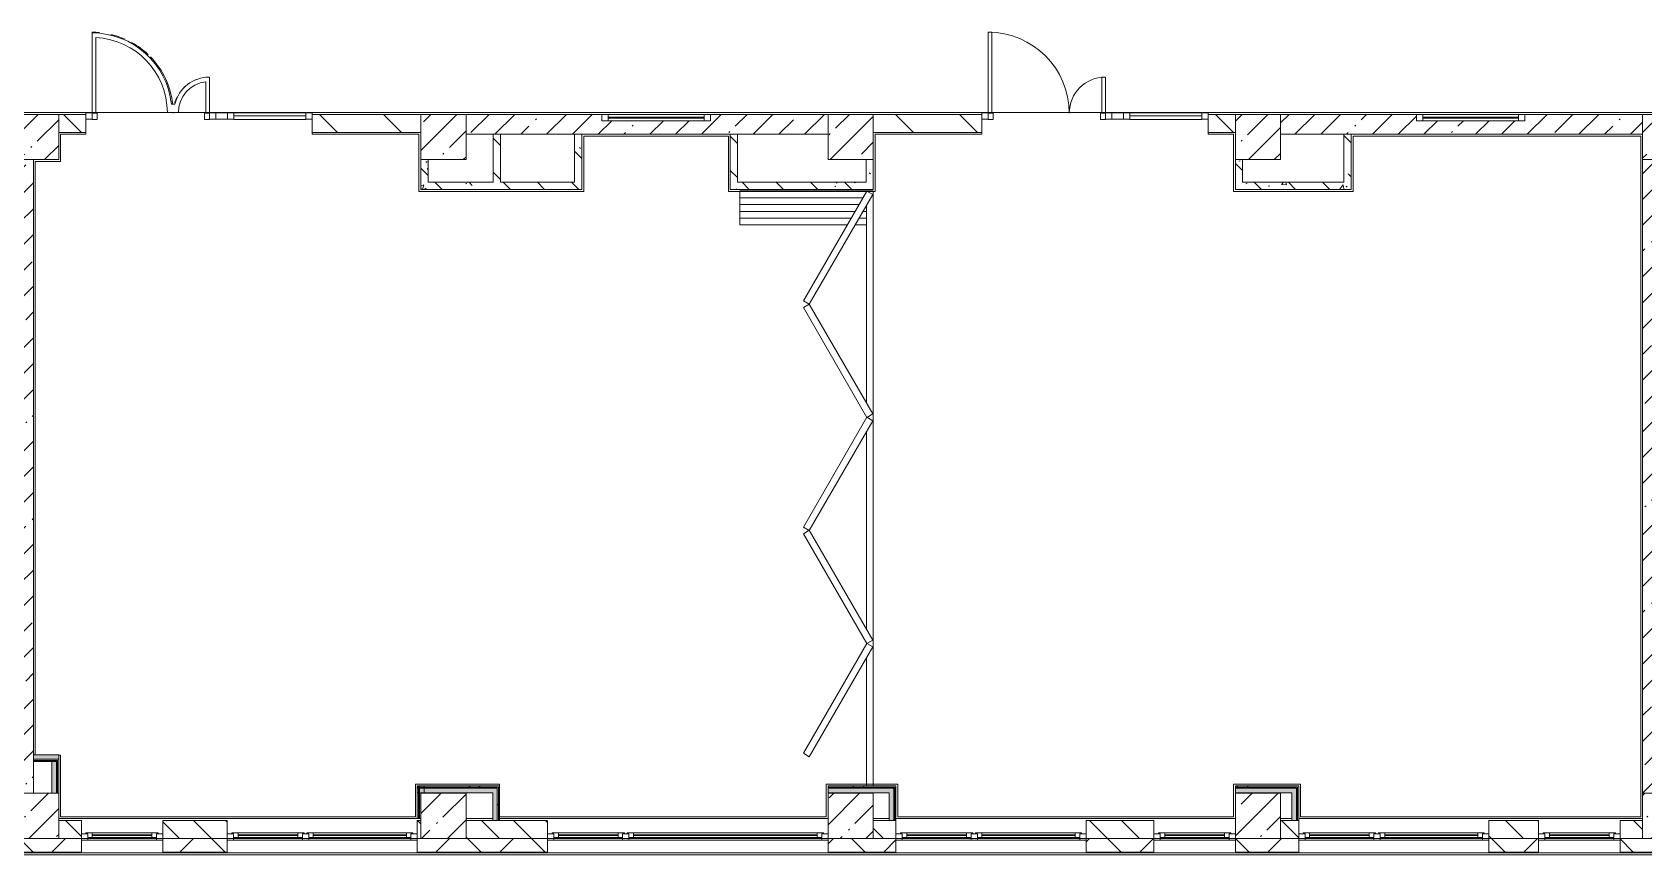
# Model space of a CAD drawing. Header units: millimetres. Extents: x -4196 to 190310, y -8553 to 29000.
# Drawn here: x 106963 to 124769, y -280 to 8808 of the extents above; entities that cross this region are included whole.
import ezdxf

# ---------------------------------------------------------------- set-up
doc = ezdxf.new("R2010")
doc.units = ezdxf.units.MM
for name, color, linetype, lineweight, true_color in [('A-DETL-GENF-9', 7, 'Continuous', 5, 0xaaaaaa), ('A-DOOR-1', 7, 'Continuous', 5, 0xaaaaaa), ('A-DOOR-FRAM-2', 7, 'Continuous', 5, 0xaaaaaa), ('A-FLOR-1', 7, 'Continuous', 5, 0xaaaaaa), ('A-WALL-6', 7, 'Continuous', 5, 0x737373), ('I-WALL-1', 7, 'Continuous', 5, 0xe7e7e7), ('I-WALL-2', 7, 'Continuous', 9, 0xe7e7e7), ('I-WALL-5', 7, 'Continuous', 5, 0x787878)]:
    doc.layers.add(name, color=color, linetype=linetype, lineweight=lineweight, true_color=true_color)
for name, color, linetype, lineweight in [('A-GLAZ-1', 7, 'Continuous', 5), ('A-GLAZ-CURT-2', 7, 'Continuous', 5), ('A-GLAZ-CWMG-2', 7, 'Continuous', 5), ('A-WALL', 7, 'Continuous', 9), ('A-WALL-4', 7, 'Continuous', 5), ('I-WALL-3', 7, 'Continuous', 5), ('S-COLS-2', 7, 'Continuous', 5)]:
    doc.layers.add(name, color=color, linetype=linetype, lineweight=lineweight)
pattern_1 = [(45, (59346.5, 0), (-285.1231, 285.1231), []), (45, (59631.6, 0), (-285.1231, 285.1231), [504.031, -100.806, 16.764, -84.042])]
pattern_2 = [(135, (59346.5, 0), (-353.5534, -353.5534), [])]
pattern_3 = [(135, (59346.5, 0), (-377.1708, -377.1708), [533.4, -88.9, 17.78, -88.9]), (135, (59346.5, 376.94), (-377.1708, -377.1708), []), (50, (59346.5, 0), (637.6445, -55.7866), [66.675, -733.425]), (355, (59346.5, 0), (-123.3494, 668.699), [53.34, -586.74]), (100.451, (59399.6, -4.65), (514.299, 612.908), [56.665, -623.315]), (46.184, (59346.5, 177.8), (948.776, -147.15), [100.012, -1100.137]), (96.636, (59425.6, 165.5), (830.909, 865.997), [84.998, -934.973]), (351.184, (59346.5, 177.8), (830.918, 865.988), [80.01, -880.11]), (21, (59435.4, 133.35), (530.6506, -357.9283), [66.675, -733.425]), (326, (59435.4, 133.35), (216.308, 644.6585), [53.34, -586.74]), (71.451, (59479.6, 103.5), (746.9596, 286.7243), [56.665, -623.315]), (37.5, (59346.5, 0), (10.8105, 295.9426), [16.764, -562.864, 16.764, -578.866, -588.962]), (37.5, (59346.5, 0), (10.8105, 295.9426), [-1175.258, 16.764, -572.198]), (7.5, (59346.5, 0), (233.8692, 350.6318), [16.764, -322.834, 16.764, -549.529, -224.472]), (7.5, (59346.5, 0), (233.8692, 350.6318), [-905.891, 16.764, -207.708]), (327.5, (59148.24, 0), (474.5678, -20.0513), [16.764, -205.486, 16.764, -676.656, -920.115]), (327.5, (59148.24, 0), (474.5678, -20.0513), [-915.67, 16.764, -903.351]), (317.5, (59059.34, 0), (518.4522, 88.9934), [16.764, -272.161, 16.764, -443.738, -653.415]), (317.5, (59059.34, 0), (518.4522, 88.9934), [-749.427, 16.764, -636.651])]
pattern_4 = [(45, (59346.5, 0), (-530.33, 530.33), []), (135, (59346.5, 0), (-530.33, -530.33), [])]

# ---------------------------------------------------------------- blocks, each defined once
blk = doc.blocks.new('BSC_Колонна _Прямоугольная - 500х500-V68-1_6_1_птичка')
at = {"layer": 'S-COLS-2'}
h = blk.add_hatch(dxfattribs=at)
h.set_pattern_fill('FP_101', color=256, style=0, pattern_type=2)
h.set_pattern_definition([(45, (-47660, -7650), (-285.123, 285.123), []), (45, (-47374.88, -7650), (-285.123, 285.123), [504.031, -100.806, 16.764, -84.042])])
h.paths.add_polyline_path([(-250, -250), (250, -250), (250, 250), (-250, 250), (-250, -105)])
for p, q in [((250, 250), (-250, 250)), ((-250, 250), (-250, -250)), ((250, -250), (250, 250)), ((-250, -250), (250, -250))]:
    blk.add_line(p, q, dxfattribs=at)
blk = doc.blocks.new('BSC_Колонна _Прямоугольная - 500х500-V69-1_6_1_птичка')
at = {"layer": 'S-COLS-2'}
h = blk.add_hatch(dxfattribs=at)
h.set_pattern_fill('FP_102', color=256, style=0, pattern_type=2)
h.set_pattern_definition([(45, (-52160, -7650), (-285.123, 285.123), []), (45, (-51874.88, -7650), (-285.123, 285.123), [504.031, -100.806, 16.764, -84.042])])
h.paths.add_polyline_path([(250, -250), (250, 250), (-250, 250), (-250, -250)])
for p, q in [((250, 250), (-250, 250)), ((-250, 250), (-250, -250)), ((250, -250), (250, 250)), ((-250, -250), (250, -250))]:
    blk.add_line(p, q, dxfattribs=at)
blk = doc.blocks.new('BSC_Колонна _Прямоугольная - 500х500-V70-1_6_1_птичка')
at = {"layer": 'S-COLS-2'}
h = blk.add_hatch(dxfattribs=at)
h.set_pattern_fill('FP_103', color=256, style=0, pattern_type=2)
h.set_pattern_definition([(45, (-61160, -7650), (-285.1231, 285.1231), []), (45, (-60874.88, -7650), (-285.123, 285.123), [504.031, -100.806, 16.764, -84.042])])
h.paths.add_polyline_path([(250, -250), (250, 250), (-250, 250), (-250, -250)])
for p, q in [((250, 250), (-250, 250)), ((-250, 250), (-250, -250)), ((250, -250), (250, 250)), ((-250, -250), (250, -250))]:
    blk.add_line(p, q, dxfattribs=at)
blk = doc.blocks.new('BSC_Колонна _Прямоугольная - 500х500-V73-1_6_1_птичка')
at = {"layer": 'S-COLS-2'}
h = blk.add_hatch(dxfattribs=at)
h.set_pattern_fill('FP_106', color=256, style=0, pattern_type=2)
h.set_pattern_definition([(45, (-47660, -150), (-285.123, 285.123), []), (45, (-47374.88, -150), (-285.123, 285.123), [504.031, -100.806, 16.764, -84.042])])
h.paths.add_polyline_path([(250, -250), (250, 250), (-250, 250), (-250, -250)])
for p, q in [((250, 250), (-250, 250)), ((-250, 250), (-250, -250)), ((250, -250), (250, 250)), ((-250, -250), (250, -250))]:
    blk.add_line(p, q, dxfattribs=at)
blk = doc.blocks.new('BSC_Колонна _Прямоугольная - 500х500-V74-1_6_1_птичка')
at = {"layer": 'S-COLS-2'}
h = blk.add_hatch(dxfattribs=at)
h.set_pattern_fill('FP_107', color=256, style=0, pattern_type=2)
h.set_pattern_definition([(45, (-52160, -150), (-285.123, 285.123), []), (45, (-51874.88, -150), (-285.123, 285.123), [504.031, -100.806, 16.764, -84.042])])
h.paths.add_polyline_path([(-250, -250), (250, -250), (250, 250), (-250, 250), (-250, -245)])
for p, q in [((250, 250), (-250, 250)), ((-250, 250), (-250, -250)), ((250, -250), (250, 250)), ((-250, -250), (250, -250))]:
    blk.add_line(p, q, dxfattribs=at)
blk = doc.blocks.new('BSC_Колонна _Прямоугольная - 500х500-V75-1_6_1_птичка')
at = {"layer": 'S-COLS-2'}
h = blk.add_hatch(dxfattribs=at)
h.set_pattern_fill('FP_108', color=256, style=0, pattern_type=2)
h.set_pattern_definition([(45, (-61160, -150), (-285.123, 285.123), []), (45, (-60874.88, -150), (-285.123, 285.123), [504.031, -100.806, 16.764, -84.042])])
h.paths.add_polyline_path([(62, -250), (250, -250), (250, 250), (-250, 250), (-250, -250)])
for p, q in [((250, 250), (-250, 250)), ((-250, 250), (-250, -250)), ((250, -250), (250, 250)), ((-250, -250), (250, -250))]:
    blk.add_line(p, q, dxfattribs=at)
blk = doc.blocks.new('BSC_Колонна _Прямоугольная - 500х500-V76-1_6_1_птичка')
at = {"layer": 'S-COLS-2'}
h = blk.add_hatch(dxfattribs=at)
h.set_pattern_fill('FP_109', color=256, style=0, pattern_type=2)
h.set_pattern_definition([(45, (-65660, -150), (-285.1231, 285.1231), []), (45, (-65374.88, -150), (-285.1231, 285.1231), [504.031, -100.806, 16.764, -84.042])])
h.paths.add_polyline_path([(209, -250), (250, -250), (250, 250), (-250, 250), (-250, -250)])
for p, q in [((250, 250), (-250, 250)), ((-250, 250), (-250, -250)), ((250, -250), (250, 250)), ((-250, -250), (250, -250))]:
    blk.add_line(p, q, dxfattribs=at)
blk = doc.blocks.new('BSC_Колонна _Прямоугольная - 500х500-V79-1_6_1_птичка')
at = {"layer": 'S-COLS-2'}
h = blk.add_hatch(dxfattribs=at)
h.set_pattern_fill('FP_112', color=256, style=0, pattern_type=2)
h.set_pattern_definition([(45, (-65660, -7650), (-285.1231, 285.1231), []), (45, (-65374.88, -7650), (-285.1231, 285.1231), [504.031, -100.806, 16.764, -84.042])])
h.paths.add_polyline_path([(-30, -250), (250, -250), (250, 22), (220, 22), (220, 30), (250, 30), (250, 250), (-250, 250), (-250, -250)])
for p, q in [((220, 250), (-250, 250)), ((-250, 250), (-250, -250)), ((250, -250), (250, 22)), ((-250, -250), (250, -250))]:
    blk.add_line(p, q, dxfattribs=at)
blk = doc.blocks.new('120_Окно_СКБ_1Ст - 120_Окно_СКБ_1Ст 900х2500_h_-V85-1_6_1_птичка')
at = {"layer": 'A-GLAZ-1'}
for p, q in [((-450, -127), (-450, -57)), ((-450, -57), (-380, -57)), ((450, -57), (-450, -57)), ((-380, -127), (-450, -127)), ((-450, -127), (-400, -127)), ((-380, -127), (-400, -127)), ((-400, -127), (-400, -137)), ((-400, -137), (400, -137)), ((400, -137), (-400, -137)), ((-380, -57), (-380, -127)), ((380, -87), (-380, -87)), ((-380, -87), (-380, -127)), ((-330, -137), (-330, -87)), ((-330, -107), (330, -107)), ((330, -117), (-330, -117)), ((330, -137), (330, -87)), ((380, -127), (380, -57)), ((380, -57), (450, -57)), ((380, -127), (380, -87)), ((450, -127), (380, -127)), ((400, -127), (380, -127)), ((400, -137), (400, -127)), ((401, -127), (450, -127)), ((450, -57), (450, -127))]:
    blk.add_line(p, q, dxfattribs=at)
blk = doc.blocks.new('120_Окно_СКБ_2Ст - 120_Окно_СКБ_2Ст 2100х2500 _мал створка справа_-V86-1_6_1_птичка')
at = {"layer": 'A-GLAZ-1'}
for p, q in [((-1050, -127), (-1050, -57)), ((-1050, -57), (-980, -57)), ((1050, -57), (-1050, -57)), ((-980, -127), (-1050, -127)), ((-1050, -127), (-1000, -127)), ((-980, -127), (-1000, -127)), ((-1000, -127), (-1000, -137)), ((-1000, -137), (170, -137)), ((170, -137), (-1000, -137)), ((-980, -57), (-980, -127)), ((150, -87), (-980, -87)), ((-980, -87), (-980, -127)), ((-930, -137), (-930, -87)), ((-930, -107), (100, -107)), ((100, -117), (-930, -117)), ((100, -137), (100, -87)), ((150, -127), (150, -57)), ((150, -57), (220, -57)), ((150, -127), (150, -87)), ((220, -127), (150, -127)), ((170, -127), (150, -127)), ((170, -127), (200, -127)), ((170, -137), (170, -127)), ((220, -127), (200, -127)), ((200, -127), (200, -137)), ((200, -137), (1000, -137)), ((1000, -137), (200, -137)), ((220, -57), (220, -127)), ((980, -87), (220, -87)), ((220, -87), (220, -127)), ((270, -137), (270, -87)), ((270, -107), (930, -107)), ((930, -117), (270, -117)), ((930, -137), (930, -87)), ((980, -127), (980, -57)), ((980, -57), (1050, -57)), ((980, -127), (980, -87)), ((1050, -127), (980, -127)), ((1000, -127), (980, -127)), ((1000, -127), (1050, -127)), ((1000, -137), (1000, -127)), ((1050, -57), (1050, -127))]:
    blk.add_line(p, q, dxfattribs=at)
blk = doc.blocks.new('120_Окно_СКБ_2Ст - 120_Окно_СКБ_2Ст 3100х2500 _мал_створка слева_-22446080-1_6_1_птичка')
at = {"layer": 'A-GLAZ-1'}
for p, q in [((-1550, -127), (-1550, -57)), ((-1550, -57), (-1480, -57)), ((1550, -57), (-1550, -57)), ((-1480, -127), (-1550, -127)), ((-1550, -127), (-1500, -127)), ((-1480, -127), (-1500, -127)), ((-1500, -127), (-1500, -137)), ((-1500, -137), (670, -137)), ((670, -137), (-1500, -137)), ((-1480, -57), (-1480, -127)), ((650, -87), (-1480, -87)), ((-1480, -87), (-1480, -127)), ((-1430, -137), (-1430, -87)), ((-1430, -107), (600, -107)), ((600, -117), (-1430, -117)), ((600, -137), (600, -87)), ((650, -127), (650, -57)), ((650, -57), (720, -57)), ((650, -127), (650, -87)), ((720, -127), (650, -127)), ((670, -127), (650, -127)), ((670, -127), (700, -127)), ((670, -137), (670, -127)), ((720, -127), (700, -127)), ((700, -127), (700, -137)), ((700, -137), (1500, -137)), ((1500, -137), (700, -137)), ((720, -57), (720, -127)), ((1480, -87), (720, -87)), ((720, -87), (720, -127)), ((770, -137), (770, -87)), ((770, -107), (1430, -107)), ((1430, -117), (770, -117)), ((1430, -137), (1430, -87)), ((1480, -127), (1480, -57)), ((1480, -57), (1550, -57)), ((1480, -127), (1480, -87)), ((1550, -127), (1480, -127)), ((1500, -127), (1480, -127)), ((1500, -127), (1550, -127)), ((1500, -137), (1500, -127)), ((1550, -57), (1550, -127))]:
    blk.add_line(p, q, dxfattribs=at)
blk = doc.blocks.new('DOR__перегородка__Прямоугольная - ТП-3_ Вн_ДПГ_6820х3300h-19315679-1_6_1_птичка')
at = {"layer": 'A-DOOR-1'}
for p, q in [((6445, 1474), (6820, 1474)), ((6445, 1474), (6445, 288)), ((6520, 1474), (6520, 244)), ((6595, 1474), (6595, 201)), ((6670, 1474), (6670, 158)), ((6745, 1474), (6745, 114)), ((6820, 1474), (6820, 0)), ((6445, 201), (6445, 75)), ((246, 75), (1664, 75)), ((246, 0), (6820, 0)), ((1814, 75), (1827, 75)), ((1977, 75), (4164, 75)), ((4314, 75), (4325, 75)), ((4475, 75), (6663, 75)), ((6520, 158), (6520, 75)), ((6595, 114), (6595, 75)), ((6813, 75), (6820, 75))]:
    blk.add_line(p, q, dxfattribs=at)
at = {"layer": 'A-DOOR-FRAM-2'}
for p, q in [((570, 707), (608, 772)), ((608, 772), (1820, 72)), ((1821, 72), (3033, 772)), ((3033, 772), (3071, 707)), ((3070, 707), (3107, 772)), ((3107, 772), (4320, 72)), ((4319, 72), (5532, 772)), ((5532, 772), (5569, 707)), ((5569, 707), (5607, 772)), ((5607, 772), (6819, 72)), ((1783, 7), (570, 707)), ((3071, 707), (1858, 7)), ((4282, 7), (3070, 707)), ((5569, 707), (4357, 7)), ((6781, 7), (5569, 707)), ((1820, 72), (1783, 7)), ((1858, 7), (1821, 72)), ((4320, 72), (4282, 7)), ((4357, 7), (4319, 72)), ((6819, 72), (6781, 7))]:
    blk.add_line(p, q, dxfattribs=at)
blk = doc.blocks.new('BSC_Колонна _Прямоугольная - 500х500-V88-1_6_1_птичка')
at = {"layer": 'S-COLS-2'}
h = blk.add_hatch(dxfattribs=at)
h.set_pattern_fill('FP_141', color=256, style=0, pattern_type=2)
h.set_pattern_definition([(45, (-56660, -150), (-285.123, 285.123), []), (45, (-56374.88, -150), (-285.123, 285.123), [504.031, -100.806, 16.764, -84.042])])
h.paths.add_polyline_path([(-86, -250), (250, -250), (250, 250), (-250, 250), (-250, -250)])
for p, q in [((250, 250), (-250, 250)), ((-250, 250), (-250, -250)), ((250, -250), (250, 250)), ((-250, -250), (250, -250))]:
    blk.add_line(p, q, dxfattribs=at)
blk = doc.blocks.new('BSC_Колонна _Прямоугольная - 500х500-V89-1_6_1_птичка')
at = {"layer": 'S-COLS-2'}
h = blk.add_hatch(dxfattribs=at)
h.set_pattern_fill('FP_142', color=256, style=0, pattern_type=2)
h.set_pattern_definition([(45, (-56660, -7650), (-285.123, 285.123), []), (45, (-56374.88, -7650), (-285.123, 285.123), [504.031, -100.806, 16.764, -84.042])])
h.paths.add_polyline_path([(-86, -250), (250, -250), (250, 250), (-250, 250), (-250, -250)])
for p, q in [((250, 250), (-250, 250)), ((-250, 250), (-250, -250)), ((250, -250), (250, 250)), ((-250, -250), (250, -250))]:
    blk.add_line(p, q, dxfattribs=at)
blk = doc.blocks.new('120_Окно_СКБ_1Ст - 120_Окно_СКБ_1Ст 900х2500_h_-V94-1_6_1_птичка')
at = {"layer": 'A-GLAZ-1'}
for p, q in [((-450, -127), (-450, -57)), ((-450, -57), (-380, -57)), ((450, -57), (-450, -57)), ((-380, -127), (-450, -127)), ((-450, -127), (-400, -127)), ((-380, -127), (-400, -127)), ((-400, -127), (-400, -137)), ((-400, -137), (400, -137)), ((400, -137), (-400, -137)), ((-380, -57), (-380, -127)), ((380, -87), (-380, -87)), ((-380, -87), (-380, -127)), ((-330, -137), (-330, -87)), ((-330, -107), (330, -107)), ((330, -117), (-330, -117)), ((330, -137), (330, -87)), ((380, -127), (380, -57)), ((380, -57), (450, -57)), ((380, -127), (380, -87)), ((450, -127), (380, -127)), ((400, -127), (380, -127)), ((400, -127), (450, -127)), ((400, -137), (400, -127)), ((450, -57), (450, -127))]:
    blk.add_line(p, q, dxfattribs=at)
blk = doc.blocks.new('120_Окно_СКБ_1Ст - 120_Окно_СКБ_1Ст 900х2500_h_-V103-1_6_1_птичка')
at = {"layer": 'A-GLAZ-1'}
for p, q in [((-450, -127), (-450, -57)), ((-450, -57), (-380, -57)), ((450, -57), (-450, -57)), ((-380, -127), (-450, -127)), ((-450, -127), (-400, -127)), ((-380, -127), (-400, -127)), ((-400, -127), (-400, -137)), ((-400, -137), (400, -137)), ((400, -137), (-400, -137)), ((-380, -57), (-380, -127)), ((380, -87), (-380, -87)), ((-380, -87), (-380, -127)), ((-330, -137), (-330, -87)), ((-330, -107), (330, -107)), ((330, -117), (-330, -117)), ((330, -137), (330, -87)), ((380, -127), (380, -57)), ((380, -57), (450, -57)), ((380, -127), (380, -87)), ((450, -127), (380, -127)), ((400, -127), (380, -127)), ((400, -127), (450, -127)), ((400, -137), (400, -127)), ((450, -57), (450, -127))]:
    blk.add_line(p, q, dxfattribs=at)
blk = doc.blocks.new('Прямоугольный импост - 50 x 70 мм-V181-1_6_1_птичка')
at = {"layer": 'A-GLAZ-CWMG-2'}
for p, q in [((-70, 35), (0, 35)), ((-70, -35), (-70, 35)), ((0, 35), (0, -35)), ((0, -35), (-70, -35))]:
    blk.add_line(p, q, dxfattribs=at)
blk = doc.blocks.new('Дверь_Витражная_остекление_ - ДВН_ДАО_Главный вход_1200 в свету-V189-1_6_1_птичка')
at = {"layer": 'A-DETL-GENF-9'}
for p, q in [((-607.5, 925), (-647.5, 925)), ((-647.5, 925), (-647.5, 917)), ((-607.5, 914.7), (-607.5, 925)), ((647.5, 430), (607.5, 430)), ((-647.5, 30), (-607.5, 30)), ((-592.5, 30), (-647.5, 30)), ((-607.5, 30), (-607.5, 37)), ((-592.5, -40), (-592.5, 30)), ((592.5, -40), (592.5, 30)), ((592.5, 30), (647.5, 30)), ((607.5, 37), (607.5, 30)), ((607.5, 30), (647.5, 30)), ((-647.5, -40), (-592.5, -40)), ((647.5, -40), (592.5, -40))]:
    blk.add_line(p, q, dxfattribs=at)
at = {"layer": 'A-DOOR-1'}
blk.add_line((-647.5, 925), (-647.5, 917), dxfattribs=at)
for centre, radius, start, end in [((-647.5, 30), 895, 84.89417, 90), ((-647.5, 30), 895, 66.09157, 76.75735), ((-647.5, 30), 895, 46.29046, 60.65283), ((-647.5, 30), 895, 6.49726, 44.08654), ((647.5, 30), 400, 111.27932, 114.05027), ((647.5, 30), 400, 152.83924, 163.42706), ((647.5, 30), 400, 132.31117, 137.0053), ((647.5, 30), 400, 178.97108, 180), ((-647.5, 30), 895, 360, 0.45558)]:
    blk.add_arc(centre, radius, start, end, dxfattribs=at)
blk = doc.blocks.new('Системная панель - Стемалит - 40мм-V183-1_6_1_птичка')
at = {"layer": 'A-GLAZ-CURT-2'}
for p, q in [((65, 35), (-65, 35)), ((-65, 35), (-65, -35)), ((65, -35), (65, 35)), ((-65, -35), (65, -35))]:
    blk.add_line(p, q, dxfattribs=at)
blk = doc.blocks.new('Прямоугольный импост - 50 x 70 мм-V184-1_6_1_птичка')
at = {"layer": 'A-GLAZ-CWMG-2'}
for p, q in [((-35, 35), (35, 35)), ((-35, -35), (-35, 35)), ((35, 35), (35, -35)), ((35, -35), (-35, -35))]:
    blk.add_line(p, q, dxfattribs=at)
blk = doc.blocks.new('Прямоугольный импост - 50 x 70 мм-V185-1_6_1_птичка')
at = {"layer": 'A-GLAZ-CWMG-2'}
for p, q in [((0, 35), (-70, 35)), ((-70, 35), (-70, -35)), ((0, -35), (0, 35)), ((-70, -35), (0, -35))]:
    blk.add_line(p, q, dxfattribs=at)
blk = doc.blocks.new('Системная панель - Стекло - 40мм-V190-1_6_1_птичка')
at = {"layer": 'A-GLAZ-CURT-2'}
for p, q in [((397.5, 0), (-397.5, 0)), ((-397.5, 0), (-397.5, -40)), ((397.5, -40), (397.5, 0)), ((-397.5, -40), (397.5, -40))]:
    blk.add_line(p, q, dxfattribs=at)
blk = doc.blocks.new('Прямоугольный импост - 50 x 70 мм-V187-1_6_1_птичка')
at = {"layer": 'A-GLAZ-CWMG-2'}
for p, q in [((-35, 35), (35, 35)), ((-35, -35), (-35, 35)), ((35, 35), (35, -35)), ((35, -35), (-35, -35))]:
    blk.add_line(p, q, dxfattribs=at)
blk = doc.blocks.new('Прямоугольный импост - 50 x 70 мм-V188-1_6_1_птичка')
at = {"layer": 'A-GLAZ-CWMG-2'}
blk.add_line((41770, 7918), (40975, 7918), dxfattribs=at)
blk = doc.blocks.new('Дверь_Витражная_остекление_ - ДВН_ДАО_Главный вход_1200 в свету-V191-1_6_1_птичка')
at = {"layer": 'A-DETL-GENF-9'}
for p, q in [((-607.5, 925), (-647.5, 925)), ((-647.5, 925), (-647.5, 35)), ((-607.5, 30), (-607.5, 925)), ((647.5, 430), (607.5, 430)), ((607.5, 430), (607.5, 30)), ((647.5, 35), (647.5, 430)), ((-647.5, 30), (-607.5, 30)), ((-592.5, 30), (-647.5, 30)), ((-592.5, -40), (-592.5, 30)), ((592.5, -40), (592.5, 30)), ((592.5, 30), (647.5, 30)), ((607.5, 30), (647.5, 30)), ((-647.5, -40), (-592.5, -40)), ((647.5, -40), (592.5, -40))]:
    blk.add_line(p, q, dxfattribs=at)
at = {"layer": 'A-DOOR-1'}
for p, q in [((-647.5, 925), (-647.5, 35)), ((647.5, 430), (647.5, 35))]:
    blk.add_line(p, q, dxfattribs=at)
for centre, radius, start, end in [((-647.5, 30), 895, 360, 90), ((647.5, 30), 400, 90, 180)]:
    blk.add_arc(centre, radius, start, end, dxfattribs=at)
blk = doc.blocks.new('Системная панель - Стекло - 40мм-V192-1_6_1_птичка')
at = {"layer": 'A-GLAZ-CURT-2'}
h = blk.add_hatch(dxfattribs=at)
h.set_pattern_fill('FP_209', color=256, style=0, pattern_type=2)
h.set_pattern_definition([(45, (-60642.5, -7383), (-1414.214, 1414.214), [1000, -3000]), (45, (-61642.5, -7883), (-1414.214, 1414.214), [3000, -1000]), (45, (-59642.5, -8383), (-1414.214, 1414.214), [1000, -3000])])
h.paths.add_polyline_path([(398, -40), (398, 0), (-398, 0), (-398, -40), (395, -40)])
for p, q in [((398, 0), (-398, 0)), ((-398, 0), (-398, -40)), ((398, -40), (398, 0)), ((-398, -40), (398, -40))]:
    blk.add_line(p, q, dxfattribs=at)
blk = doc.blocks.new('120_Окно_СКБ_1Ст - 120_Окно_СКБ_1Ст 400х1200 EI30-V194-1_6_1_птичка')
at = {"layer": 'A-GLAZ-1'}
for p, q in [((-600, 40), (-600, 110)), ((-600, 110), (-530, 110)), ((600, 110), (-600, 110)), ((-530, 40), (-600, 40)), ((-600, 40), (600, 40)), ((-530, 110), (-530, 40)), ((530, 80), (-530, 80)), ((530, 70), (-530, 70)), ((530, 40), (530, 110)), ((530, 110), (600, 110)), ((600, 40), (530, 40)), ((600, 110), (600, 40))]:
    blk.add_line(p, q, dxfattribs=at)

msp = doc.modelspace()

# ---------------------------------------------------------------- hatches: boundary and pattern name
at = {"layer": 'A-WALL-4'}
h = msp.add_hatch(dxfattribs=at)
h.set_pattern_fill('FP_98', color=256, style=0, pattern_type=2)
h.set_pattern_definition([(135, (59346.5, 0), (-176.7767, -176.7767), [])])
h.paths.add_polyline_path([(116506.5, -100), (116506.5, 100), (116256.5, 100), (116256.5, -100)])
h.paths.add_polyline_path([(107256.5, -100), (107506.5, -100), (107506.5, 100), (107256.5, 100)])
h.paths.add_polyline_path([(108406.5, -100), (109118, -100), (109118, 100), (108406.5, 100)])
h.paths.add_polyline_path([(124506.5, -100), (124756.5, -100), (124756.5, 100), (124506.5, 100)])
h.paths.add_polyline_path([(123356.5, -100), (123606.5, -100), (123606.5, 100), (123056.5, 100), (123056.5, -100)])
h.paths.add_polyline_path([(111218, -100), (111256.5, -94.7), (111256.5, 100), (111218, 100)])
h.paths.add_polyline_path([(120756.5, -100), (120956.5, -100), (120956.5, 100), (120756.5, 100), (120756.5, 42.9)])
h.paths.add_polyline_path([(111756.5, -100), (112656.5, -100), (112656.5, 100), (111756.5, 100), (111756.5, -25.1)])
h.paths.add_polyline_path([(118606.5, -100), (119356.5, -100), (119356.5, 100), (118606.5, 100)])
h = msp.add_hatch(dxfattribs=at)
h.set_pattern_fill('FP_116', color=256, style=0, pattern_type=2)
h.set_pattern_definition([(45, (59346.5, 0), (-353.5534, 353.5534), []), (135, (59346.5, 0), (-353.5534, -353.5534), [])])
h.paths.add_polyline_path([(135040.3, -250), (135046.5, -250), (135046.5, -100), (133326.5, -100), (133326.5, -250), (135038.6, -250)])
h.paths.add_polyline_path([(127074.4, -250), (130006.5, -250), (130006.5, -100), (126406.5, -100), (126406.5, -250)])
h.paths.add_polyline_path([(131582.6, -250), (131626.5, -250), (131626.5, -100), (130906.5, -101.8), (130906.5, -250), (131426.5, -250)])
h.paths.add_polyline_path([(120956.5, -250), (120956.5, -100), (120256.5, -100), (120256.5, -250), (120568.1, -250)])
h.paths.add_polyline_path([(123056.5, -250), (123606.5, -250), (123606.5, -100), (123056.5, -100), (123056.5, -121.3)])
h.paths.add_polyline_path([(119356.5, -250), (119356.5, -100), (118606.5, -100), (118606.5, -250)])
h.paths.add_polyline_path([(116506.5, -250), (116506.5, -100), (115756.5, -100), (115756.5, -250), (115920.7, -250)])
h.paths.add_polyline_path([(124506.5, -250), (125506.5, -250), (125506.5, -100), (124506.5, -100), (124506.5, -118)])
h.paths.add_polyline_path([(112202.8, -250), (112656.5, -250), (112656.5, -100), (111218, -100), (111218, -250), (111273.3, -250)])
h.paths.add_polyline_path([(109118, -250), (109118, -100), (108406.5, -100), (108406.5, -250), (108484.9, -250)])
h.paths.add_polyline_path([(107506.5, -250), (107506.5, -100), (106756.5, -100), (106756.5, -250)])
h.paths.add_polyline_path([(103656.5, -250), (103656.5, -100), (102084, -100), (102084, -250), (102908, -250)])
h.paths.add_polyline_path([(98386.5, -250), (98386.5, -100), (97737.5, -100), (97737.5, -250), (98260.7, -250)])
h.paths.add_polyline_path([(99286.5, -250), (99984, -250), (99984, -100), (99286.5, -100), (99286.5, -180.4)])
at = {"layer": 'I-WALL-1'}
for points in [[(107247.9, 775), (107256.5, 775), (107256.5, 825), (106976.5, 820), (106976.5, 775), (107231.5, 775)], [(107181.5, 400), (107231.5, 400), (107231.5, 750), (107181.5, 750), (107181.5, 500)], [(111273.3, 405), (112051.5, 405), (112051.5, 455), (111218, 455), (111218, 405), (111256.5, 405)], [(112101.5, 100), (112101.5, 455), (112051.5, 455), (112051.5, 100)], [(115920.7, 405), (116431.5, 405), (116431.5, 455), (115756.5, 455), (115756.5, 405)], [(120881.5, 405), (120931.5, 405), (120931.5, 455), (120256.5, 455), (120256.5, 405), (120756.5, 405)]]:
    msp.add_hatch(color=256, dxfattribs=at).paths.add_polyline_path(points)
h = msp.add_hatch(color=256, dxfattribs=at)
h.paths.add_polyline_path([(111256.5, 120), (111256.5, 400), (111243, 405), (111243, 120)])
h.paths.add_polyline_path([(111293, 455), (111293, 480), (111243, 480), (111243, 455), (111273.3, 455)])
at = {"layer": 'I-WALL-2'}
for points in [[(116481.5, 100), (116481.5, 455), (116431.5, 455), (116431.5, 100)], [(120881.5, 100), (120931.5, 100), (120931.5, 405), (120881.5, 405), (120881.5, 120)]]:
    msp.add_hatch(color=256, dxfattribs=at).paths.add_polyline_path(points)
at = {"layer": 'I-WALL-3'}
h = msp.add_hatch(dxfattribs=at)
h.set_pattern_fill('FP_115', color=256, style=0, pattern_type=2)
h.set_pattern_definition(pattern_2)
h.paths.add_polyline_path([(110056.5, 7700), (111256.5, 7700), (111256.5, 7900), (110056.5, 7900)])
h.paths.add_polyline_path([(107556.5, 7700), (107556.5, 7900), (107256.5, 7900), (107256.5, 7700), (107276.5, 7700)])
h = msp.add_hatch(dxfattribs=at)
h.set_pattern_fill('FP_97', color=256, style=0, pattern_type=2)
h.set_pattern_definition(pattern_1)
h.paths.add_polyline_path([(112202.8, 7680), (115756.5, 7680), (115756.5, 7900), (114456.5, 7900), (114456.5, 7830), (113256.5, 7830), (113256.5, 7900), (111756.5, 7900), (111756.5, 7680), (112126.5, 7680)])
h = msp.add_hatch(dxfattribs=at)
h.set_pattern_fill('FP_115', color=256, style=0, pattern_type=2)
h.set_pattern_definition(pattern_2)
h.paths.add_polyline_path([(119956.5, 7700), (120256.5, 7700), (120256.5, 7900), (119956.5, 7900)])
h.paths.add_polyline_path([(116526.5, 7700), (117456.5, 7700), (117456.5, 7900), (116256.5, 7900), (116256.5, 7700), (116330.1, 7700)])
h = msp.add_hatch(dxfattribs=at)
h.set_pattern_fill('FP_97', color=256, style=0, pattern_type=2)
h.set_pattern_definition(pattern_1)
h.paths.add_polyline_path([(120756.5, 7680), (124756.5, 7680), (124756.5, 7900), (123456.5, 7900), (123456.5, 7830), (122256.5, 7830), (122256.5, 7900), (120756.5, 7900)])
h = msp.add_hatch(dxfattribs=at)
h.set_pattern_fill('FP_97', color=256, style=0, pattern_type=2)
h.set_pattern_definition(pattern_1)
h.paths.add_polyline_path([(106756.5, 400), (106976.5, 400), (106976.5, 7400), (106756.5, 7400), (106756.5, 645.8)])
h = msp.add_hatch(dxfattribs=at)
h.set_pattern_fill('FP_97', color=256, style=0, pattern_type=2)
h.set_pattern_definition(pattern_1)
h.paths.add_polyline_path([(124976.5, 400), (124976.5, 7400), (124756.5, 7400), (124756.5, 400)])
h = msp.add_hatch(dxfattribs=at)
h.set_pattern_fill('FP_208', color=256, style=0, pattern_type=2)
h.set_pattern_definition(pattern_4)
h.paths.add_polyline_path([(111756.5, 467.5), (112114, 467.5), (112114, 480), (111293, 478.9), (111293, 467.5)])
h.paths.add_polyline_path([(111243, 467.5), (111243, 480), (111218, 480), (111218, 467.5), (111236.5, 467.5)])
h = msp.add_hatch(dxfattribs=at)
h.set_pattern_fill('FP_208', color=256, style=0, pattern_type=2)
h.set_pattern_definition(pattern_4)
h.paths.add_polyline_path([(111756.5, 455), (112101.5, 455), (112101.1, 467.5), (111293, 466.4), (111293, 455)])
h.paths.add_polyline_path([(111218, 455), (111243, 455), (111243, 467.5), (111218, 467.5)])
h = msp.add_hatch(dxfattribs=at)
h.set_pattern_fill('FP_208', color=256, style=0, pattern_type=2)
h.set_pattern_definition(pattern_4)
h.paths.add_polyline_path([(112114, 100), (112114, 467.5), (112101.5, 467.5), (112101.5, 100)])
h = msp.add_hatch(dxfattribs=at)
h.set_pattern_fill('FP_208', color=256, style=0, pattern_type=2)
h.set_pattern_definition(pattern_4)
h.paths.add_polyline_path([(112126.5, 100), (112123.7, 480), (112114, 480), (112114, 100)])
h = msp.add_hatch(dxfattribs=at)
h.set_pattern_fill('FP_208', color=256, style=0, pattern_type=2)
h.set_pattern_definition(pattern_4)
h.paths.add_polyline_path([(116256.5, 467.5), (116494, 467.5), (116494, 480), (115756.5, 480), (115756.5, 467.5), (115920.7, 467.5)])
h = msp.add_hatch(dxfattribs=at)
h.set_pattern_fill('FP_208', color=256, style=0, pattern_type=2)
h.set_pattern_definition(pattern_4)
h.paths.add_polyline_path([(115756.5, 455), (116481.5, 455), (116481.1, 467.5), (115756.5, 467.5)])
h = msp.add_hatch(dxfattribs=at)
h.set_pattern_fill('FP_208', color=256, style=0, pattern_type=2)
h.set_pattern_definition(pattern_4)
h.paths.add_polyline_path([(116494, 100), (116494, 467.5), (116481.5, 467.5), (116481.5, 100)])
h = msp.add_hatch(dxfattribs=at)
h.set_pattern_fill('FP_208', color=256, style=0, pattern_type=2)
h.set_pattern_definition(pattern_4)
h.paths.add_polyline_path([(116506.5, 100), (116506.5, 480), (116494, 480), (116494, 100)])
h = msp.add_hatch(dxfattribs=at)
h.set_pattern_fill('FP_208', color=256, style=0, pattern_type=2)
h.set_pattern_definition(pattern_4)
h.paths.add_polyline_path([(120256.5, 467.5), (120956.5, 467.5), (120956.5, 480), (120256.5, 480)])
h = msp.add_hatch(dxfattribs=at)
h.set_pattern_fill('FP_208', color=256, style=0, pattern_type=2)
h.set_pattern_definition(pattern_4)
h.paths.add_polyline_path([(120256.5, 455), (120944, 455), (120944, 467.5), (120256.5, 467.5)])
at = {"layer": 'I-WALL-5'}
h = msp.add_hatch(dxfattribs=at)
h.set_pattern_fill('FP_127', color=256, style=0, pattern_type=2)
h.set_pattern_definition(pattern_3)
h.paths.add_polyline_path([(112056.5, 7150), (112136.5, 7150), (112136.5, 7680), (112056.5, 7680), (112056.5, 7400)])
h = msp.add_hatch(dxfattribs=at)
h.set_pattern_fill('FP_127', color=256, style=0, pattern_type=2)
h.set_pattern_definition(pattern_3)
h.paths.add_polyline_path([(113036.5, 7150), (113036.5, 7680), (112956.5, 7680), (112956.5, 7150)])
h = msp.add_hatch(dxfattribs=at)
h.set_pattern_fill('FP_127', color=256, style=0, pattern_type=2)
h.set_pattern_definition(pattern_3)
h.paths.add_polyline_path([(114676.5, 7070), (114756.5, 7070), (114756.5, 7680), (114676.5, 7680), (114676.5, 7150)])
h = msp.add_hatch(dxfattribs=at)
h.set_pattern_fill('FP_127', color=256, style=0, pattern_type=2)
h.set_pattern_definition(pattern_3)
h.paths.add_polyline_path([(121536.5, 7070), (121536.5, 7680), (121456.5, 7680), (121456.5, 7070), (121497.6, 7070)])
h = msp.add_hatch(dxfattribs=at)
h.set_pattern_fill('FP_127', color=256, style=0, pattern_type=2)
h.set_pattern_definition(pattern_3)
h.paths.add_polyline_path([(111336.5, 7070), (111336.5, 7400), (111256.5, 7400), (111256.5, 7070)])
h = msp.add_hatch(dxfattribs=at)
h.set_pattern_fill('FP_127', color=256, style=0, pattern_type=2)
h.set_pattern_definition(pattern_3)
h.paths.add_polyline_path([(116176.5, 7150), (116256.5, 7150), (116256.5, 7400), (116176.5, 7400)])
h = msp.add_hatch(dxfattribs=at)
h.set_pattern_fill('FP_127', color=256, style=0, pattern_type=2)
h.set_pattern_definition(pattern_3)
h.paths.add_polyline_path([(120336.5, 7070), (120336.5, 7400), (120256.5, 7400), (120256.5, 7070)])
h = msp.add_hatch(dxfattribs=at)
h.set_pattern_fill('FP_127', color=256, style=0, pattern_type=2)
h.set_pattern_definition(pattern_3)
h.paths.add_polyline_path([(113036.5, 7070), (113036.5, 7150), (111336.5, 7150), (111336.5, 7070), (112202.8, 7070)])
h = msp.add_hatch(dxfattribs=at)
h.set_pattern_fill('FP_127', color=256, style=0, pattern_type=2)
h.set_pattern_definition(pattern_3)
h.paths.add_polyline_path([(115484.7, 7070), (116256.5, 7070), (116256.5, 7150), (114756.5, 7150), (114756.5, 7070)])
h = msp.add_hatch(dxfattribs=at)
h.set_pattern_fill('FP_127', color=256, style=0, pattern_type=2)
h.set_pattern_definition(pattern_3)
h.paths.add_polyline_path([(121456.5, 7070), (121456.5, 7150), (120336.5, 7150), (120336.5, 7070), (120976.5, 7070)])

# ---------------------------------------------------------------- linework, layer by layer
at = {"layer": 'A-FLOR-1'}
for p, q in [((107626.5, 8800), (107626.5, 7920)), ((107666.5, 7920), (107666.5, 8749)), ((108881.5, 8260.7), (108881.5, 7920)), ((108921.5, 7920), (108921.5, 8313)), ((108539.6, 8012.8), (108501.6, 8012.8)), ((98086.5, 7920), (125262.8, 7920)), ((107556.5, 7680), (107276.5, 7680)), ((107276.5, 7680), (107276.5, 7380)), ((107556.5, 7700), (107556.5, 7680)), ((110056.5, 7680), (110056.5, 7700)), ((111236.5, 7680), (110056.5, 7680)), ((111236.5, 7050), (111236.5, 7680)), ((114656.5, 7660), (113056.5, 7660)), ((113056.5, 7660), (113056.5, 7050)), ((114656.5, 7050), (114656.5, 7660)), ((117456.5, 7680), (116276.5, 7680)), ((116276.5, 7680), (116276.5, 7050)), ((117456.5, 7700), (117456.5, 7680)), ((119956.5, 7680), (119956.5, 7700)), ((120236.5, 7680), (119956.5, 7680)), ((120236.5, 7050), (120236.5, 7680)), ((124736.5, 7660), (121556.5, 7660)), ((121556.5, 7660), (121556.5, 7050)), ((124736.5, 140), (124736.5, 7660)), ((107276.5, 7380), (106996.5, 7380)), ((106996.5, 7380), (106996.5, 825)), ((113056.5, 7050), (111236.5, 7050)), ((116183.2, 7050), (114656.5, 7050)), ((116276.5, 7050), (116189.7, 7050)), ((121556.5, 7050), (120236.5, 7050)), ((107256.5, 820), (107276.5, 820)), ((107276.5, 820), (107276.5, 140)), ((111198, 140), (111198, 500)), ((111198, 500), (112126.5, 500)), ((112126.5, 500), (112126.5, 480)), ((115736.5, 140), (115736.5, 500)), ((115736.5, 500), (116526.5, 500)), ((116526.5, 500), (116526.5, 140)), ((120236.5, 140), (120236.5, 500)), ((120236.5, 500), (120976.5, 500)), ((120976.5, 500), (120976.5, 140)), ((107276.5, 140), (111198, 140)), ((112126.5, 140), (115736.5, 140)), ((116526.5, 140), (120236.5, 140)), ((120976.5, 140), (124736.5, 140))]:
    msp.add_line(p, q, dxfattribs=at)
for centre, radius, start, end in [((107626.5, 7920), 880, 6.05535, 90), ((107626.5, 7920), 830, 360, 87.23769), ((108921.5, 7920), 393, 90, 166.33705), ((108921.5, 7920), 343, 96.69696, 180)]:
    msp.add_arc(centre, radius, start, end, dxfattribs=at)
at = {"layer": 'A-WALL'}
for p, q in [((113036.5, 7680), (112956.5, 7680)), ((114756.5, 7680), (114676.5, 7680)), ((121536.5, 7680), (121456.5, 7680)), ((106976.5, 825), (106976.5, 750)), ((106976.5, 775), (107256.5, 775)), ((106976.5, 762.5), (107244, 762.5)), ((107231.5, 750), (107181.5, 750)), ((107231.5, 400), (107231.5, 750)), ((107244, 400), (107244, 762.5)), ((112114, 467.5), (111218, 467.5)), ((112101.5, 455), (111218, 455)), ((111230.5, 480), (111230.5, 120)), ((111243, 480), (111243, 120)), ((112101.5, 100), (112101.5, 455)), ((112114, 100), (112114, 467.5)), ((116494, 467.5), (115756.5, 467.5)), ((116481.5, 455), (115756.5, 455)), ((116481.5, 455), (116481.5, 100)), ((116494, 467.5), (116494, 100)), ((120944, 467.5), (120256.5, 467.5)), ((120931.5, 455), (120256.5, 455)), ((120931.5, 455), (120931.5, 100)), ((120944, 467.5), (120944, 100)), ((107506.5, -100), (107256.5, -100)), ((109118, -100), (108406.5, -100)), ((111256.5, -100), (111218, -100)), ((112656.5, -100), (111756.5, -100)), ((116506.5, -100), (116256.5, -100)), ((119356.5, -100), (118606.5, -100)), ((120956.5, -100), (120756.5, -100)), ((123606.5, -100), (123056.5, -100)), ((124756.5, -100), (124506.5, -100)), ((106756.5, -250), (107506.5, -250)), ((106756.5, -253), (107506.5, -253)), ((108406.5, -250), (109118, -250)), ((108406.5, -253), (109118, -253)), ((111218, -250), (112656.5, -250)), ((111218, -253), (112656.5, -253)), ((115756.5, -250), (116506.5, -250)), ((115756.5, -253), (116506.5, -253)), ((118606.5, -250), (119356.5, -250)), ((118606.5, -253), (119356.5, -253)), ((120256.5, -250), (120956.5, -250)), ((120256.5, -253), (120956.5, -253)), ((123056.5, -250), (123606.5, -250)), ((123056.5, -253), (123606.5, -253)), ((124506.5, -250), (125506.5, -250)), ((124506.5, -253), (125506.5, -253))]:
    msp.add_line(p, q, dxfattribs=at)
at = {"layer": 'A-WALL-4'}
for p, q in [((107506.5, 100), (107256.5, 100)), ((107506.5, -258), (107506.5, 100)), ((109118, 100), (108406.5, 100)), ((108406.5, 100), (108406.5, -258)), ((109118, -258), (109118, 100)), ((111256.5, 100), (111218, 100)), ((111218, 100), (111218, -258)), ((112656.5, 100), (111756.5, 100)), ((112656.5, -258), (112656.5, 100)), ((116431.5, 100), (116256.5, 100)), ((116506.5, -258), (116506.5, 100)), ((119356.5, 100), (118606.5, 100)), ((118606.5, 100), (118606.5, -258)), ((119356.5, -258), (119356.5, 100)), ((120881.5, 100), (120756.5, 100)), ((120956.5, -258), (120956.5, 100)), ((123606.5, 100), (123056.5, 100)), ((123056.5, 100), (123056.5, -258)), ((123606.5, -258), (123606.5, 100)), ((124756.5, 100), (124506.5, 100)), ((124506.5, 100), (124506.5, -258)), ((107506.5, -100), (108406.5, -100)), ((109118, -100), (111218, -100)), ((112656.5, -100), (115756.5, -100)), ((115756.5, -100), (115756.5, -258)), ((116506.5, -100), (118606.5, -100)), ((119356.5, -100), (120256.5, -100)), ((120256.5, -100), (120256.5, -258)), ((120956.5, -100), (123056.5, -100)), ((123606.5, -100), (124506.5, -100)), ((108406.5, -258), (97737.5, -258)), ((123606.5, -258), (108406.5, -258)), ((123606.5, -258), (131626.5, -258))]:
    msp.add_line(p, q, dxfattribs=at)
at = {"layer": 'A-WALL-6'}
msp.add_line((131626.5, -280), (59056.5, -280), dxfattribs=at)
at = {"layer": 'I-WALL-3'}
for p, q in [((107556.5, 7900), (107256.5, 7900)), ((107556.5, 7700), (107556.5, 7900)), ((111256.5, 7900), (110056.5, 7900)), ((110056.5, 7900), (110056.5, 7700)), ((113256.5, 7900), (111756.5, 7900)), ((115756.5, 7900), (114456.5, 7900)), ((117456.5, 7900), (116256.5, 7900)), ((117456.5, 7700), (117456.5, 7900)), ((120256.5, 7900), (119956.5, 7900)), ((119956.5, 7900), (119956.5, 7700)), ((122256.5, 7900), (120756.5, 7900)), ((124756.5, 7900), (123456.5, 7900)), ((107256.5, 7700), (107556.5, 7700)), ((110056.5, 7700), (111256.5, 7700)), ((111756.5, 7680), (112956.5, 7680)), ((112056.5, 7680), (112056.5, 7150)), ((112136.5, 7150), (112136.5, 7680)), ((112956.5, 7680), (112956.5, 7150)), ((113036.5, 7070), (113036.5, 7680)), ((113036.5, 7680), (114676.5, 7680)), ((114676.5, 7680), (114676.5, 7070)), ((114756.5, 7150), (114756.5, 7680)), ((114756.5, 7680), (115756.5, 7680)), ((116256.5, 7700), (117456.5, 7700)), ((119956.5, 7700), (120256.5, 7700)), ((120756.5, 7680), (121456.5, 7680)), ((121456.5, 7680), (121456.5, 7150)), ((121536.5, 7070), (121536.5, 7680)), ((121536.5, 7680), (124756.5, 7680)), ((106976.5, 825), (106976.5, 7400)), ((111256.5, 7400), (111256.5, 7070)), ((111336.5, 7150), (111336.5, 7400)), ((116176.5, 7400), (116176.5, 7150)), ((116256.5, 7070), (116256.5, 7400)), ((120256.5, 7400), (120256.5, 7070)), ((120336.5, 7150), (120336.5, 7400)), ((124756.5, 7400), (124756.5, 400)), ((112056.5, 7150), (111336.5, 7150)), ((112956.5, 7150), (112136.5, 7150)), ((116176.5, 7150), (114756.5, 7150)), ((121456.5, 7150), (120336.5, 7150)), ((111256.5, 7070), (113036.5, 7070)), ((114676.5, 7070), (116256.5, 7070)), ((120256.5, 7070), (121536.5, 7070)), ((107256.5, 825), (106976.5, 825)), ((106976.5, 400), (106976.5, 750)), ((106976.5, 750), (107181.5, 750)), ((107181.5, 750), (107181.5, 400)), ((107256.5, 400), (107256.5, 825)), ((112126.5, 480), (111218, 480)), ((111218, 480), (111218, 120)), ((111218, 405), (112051.5, 405)), ((111293, 400), (111293, 480)), ((112051.5, 405), (112051.5, 100)), ((112126.5, 100), (112126.5, 480)), ((116506.5, 480), (115756.5, 480)), ((115756.5, 480), (115756.5, 405)), ((115756.5, 405), (116431.5, 405)), ((116431.5, 405), (116431.5, 100)), ((116506.5, 100), (116506.5, 480)), ((120956.5, 480), (120256.5, 480)), ((120256.5, 480), (120256.5, 405)), ((120256.5, 405), (120881.5, 405)), ((120881.5, 405), (120881.5, 100)), ((120956.5, 100), (120956.5, 480)), ((107256.5, 120), (111256.5, 120)), ((111756.5, 120), (112051.5, 120)), ((112125.8, 120), (115756.5, 120)), ((116256.5, 120), (116431.5, 120)), ((116431.5, 100), (116506.5, 100)), ((116505.8, 120), (120256.5, 120)), ((120756.5, 120), (120881.5, 120)), ((120881.5, 100), (120956.5, 100)), ((120955.7, 120), (124756.5, 120))]:
    msp.add_line(p, q, dxfattribs=at)

# ---------------------------------------------------------------- block references
at = {"layer": 'A-DOOR-1'}
for name, p in [('Дверь_Витражная_остекление_ - ДВН_ДАО_Главный вход_1200 в свету-V189-1_6_1_птичка', (108274, 7883)), ('Дверь_Витражная_остекление_ - ДВН_ДАО_Главный вход_1200 в свету-V191-1_6_1_птичка', (118174, 7883))]:
    msp.add_blockref(name, p, dxfattribs=at)
at = {"layer": 'A-DOOR-1', "rotation": 89.99999999999955}
msp.add_blockref('DOR__перегородка__Прямоугольная - ТП-3_ Вн_ДПГ_6820х3300h-19315679-1_6_1_птичка', (116256.5, 233.9), dxfattribs=at)
at = {"layer": 'A-GLAZ-1'}
for p in [(113856.5, 7790), (122856.5, 7790)]:
    msp.add_blockref('120_Окно_СКБ_1Ст - 120_Окно_СКБ_1Ст 400х1200 EI30-V194-1_6_1_птичка', p, dxfattribs=at)
at = {"layer": 'A-GLAZ-1', "rotation": 180}
for name, p in [('120_Окно_СКБ_1Ст - 120_Окно_СКБ_1Ст 900х2500_h_-V85-1_6_1_птичка', (107956.5, -175)), ('120_Окно_СКБ_2Ст - 120_Окно_СКБ_2Ст 2100х2500 _мал створка справа_-V86-1_6_1_птичка', (110168, -175)), ('120_Окно_СКБ_2Ст - 120_Окно_СКБ_2Ст 3100х2500 _мал_створка слева_-22446080-1_6_1_птичка', (114206.5, -175)), ('120_Окно_СКБ_2Ст - 120_Окно_СКБ_2Ст 2100х2500 _мал створка справа_-V86-1_6_1_птичка', (117556.5, -175)), ('120_Окно_СКБ_1Ст - 120_Окно_СКБ_1Ст 900х2500_h_-V103-1_6_1_птичка', (119806.5, -175)), ('120_Окно_СКБ_2Ст - 120_Окно_СКБ_2Ст 2100х2500 _мал створка справа_-V86-1_6_1_птичка', (122006.5, -175)), ('120_Окно_СКБ_1Ст - 120_Окно_СКБ_1Ст 900х2500_h_-V94-1_6_1_птичка', (124056.5, -175))]:
    msp.add_blockref(name, p, dxfattribs=at)
at = {"layer": 'A-GLAZ-CURT-2'}
for name, p in [('Системная панель - Стемалит - 40мм-V183-1_6_1_птичка', (109056.5, 7883)), ('Системная панель - Стекло - 40мм-V190-1_6_1_птичка', (109589, 7883)), ('Системная панель - Стемалит - 40мм-V183-1_6_1_птичка', (118956.5, 7883)), ('Системная панель - Стекло - 40мм-V192-1_6_1_птичка', (119489, 7883))]:
    msp.add_blockref(name, p, dxfattribs=at)
at = {"layer": 'A-GLAZ-CWMG-2', "rotation": 180}
for p in [(107556.5, 7883), (117456.5, 7883)]:
    msp.add_blockref('Прямоугольный импост - 50 x 70 мм-V185-1_6_1_птичка', p, dxfattribs=at)
at = {"layer": 'A-GLAZ-CWMG-2', "extrusion": (0, 0, -1), "rotation": 180}
for name, p in [('Прямоугольный импост - 50 x 70 мм-V184-1_6_1_птичка', (-108956.5, 7883)), ('Прямоугольный импост - 50 x 70 мм-V187-1_6_1_птичка', (-109156.5, 7883)), ('Прямоугольный импост - 50 x 70 мм-V181-1_6_1_птичка', (-110056.5, 7883)), ('Прямоугольный импост - 50 x 70 мм-V184-1_6_1_птичка', (-118856.5, 7883)), ('Прямоугольный импост - 50 x 70 мм-V187-1_6_1_птичка', (-119056.5, 7883)), ('Прямоугольный импост - 50 x 70 мм-V181-1_6_1_птичка', (-119956.5, 7883))]:
    msp.add_blockref(name, p, dxfattribs=at)
at = {"layer": 'A-GLAZ-CWMG-2'}
for p in [(68216.5, 0), (78116.5, 0)]:
    msp.add_blockref('Прямоугольный импост - 50 x 70 мм-V188-1_6_1_птичка', p, dxfattribs=at)
at = {"layer": 'S-COLS-2'}
for name, p in [('BSC_Колонна _Прямоугольная - 500х500-V68-1_6_1_птичка', (107006.5, 7650)), ('BSC_Колонна _Прямоугольная - 500х500-V69-1_6_1_птичка', (111506.5, 7650)), ('BSC_Колонна _Прямоугольная - 500х500-V89-1_6_1_птичка', (116006.5, 7650)), ('BSC_Колонна _Прямоугольная - 500х500-V70-1_6_1_птичка', (120506.5, 7650)), ('BSC_Колонна _Прямоугольная - 500х500-V79-1_6_1_птичка', (125006.5, 7650)), ('BSC_Колонна _Прямоугольная - 500х500-V73-1_6_1_птичка', (107006.5, 150)), ('BSC_Колонна _Прямоугольная - 500х500-V74-1_6_1_птичка', (111506.5, 150)), ('BSC_Колонна _Прямоугольная - 500х500-V88-1_6_1_птичка', (116006.5, 150)), ('BSC_Колонна _Прямоугольная - 500х500-V75-1_6_1_птичка', (120506.5, 150)), ('BSC_Колонна _Прямоугольная - 500х500-V76-1_6_1_птичка', (125006.5, 150))]:
    msp.add_blockref(name, p, dxfattribs=at)

doc.saveas('drawing.dxf')
